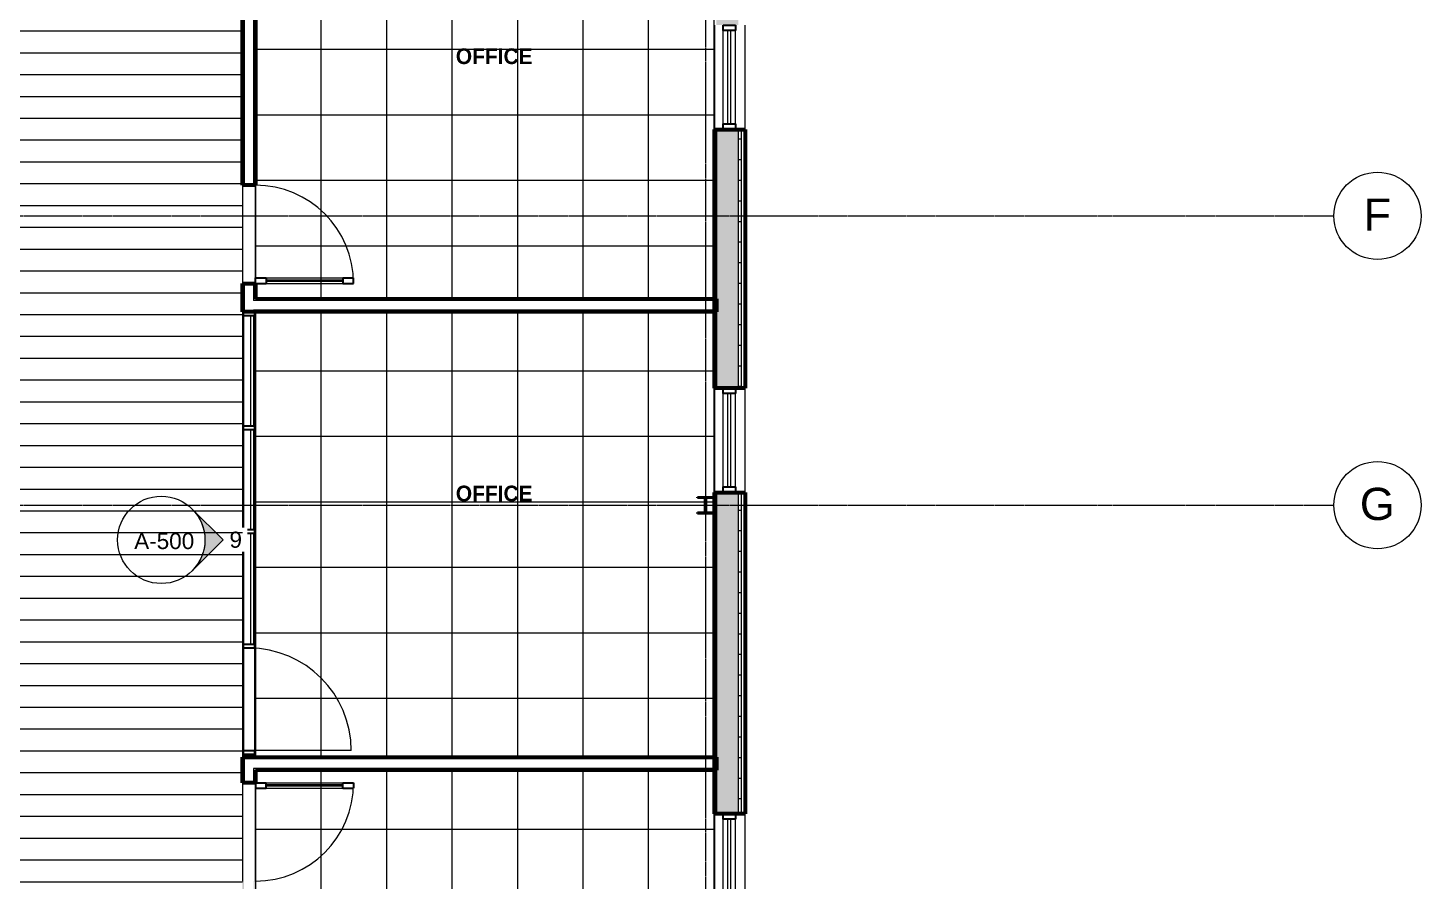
# Model space of a CAD drawing. Header units: inches. Extents: x 30 to 2293, y -1876 to -115.
# Drawn here: x 1782 to 2293, y -1148 to -836 of the extents above; entities that cross this region are included whole.
import ezdxf

# ---------------------------------------------------------------- set-up
doc = ezdxf.new("R2010")
doc.units = ezdxf.units.IN
doc.header["$MEASUREMENT"] = 0
doc.linetypes.add('Grid Line 1_2_', pattern=[0.875, 0.5, -0.125, 0.125, -0.125])
for name, color, linetype, lineweight in [('A-AREA-IDEN', 2, 'Continuous', 9), ('A-CLNG', 13, 'Continuous', 18), ('A-CLNG-PATT', 13, 'Continuous', 18), ('A-DOOR', 31, 'Continuous', 18), ('A-DOOR-GLAZ', 31, 'Continuous', 40), ('A-GLAZ-CURT', 52, 'Continuous', 9), ('A-GLAZ-CWMG', 51, 'Continuous', 9), ('A-ROOF-PATT', 132, 'Continuous', 18), ('A-WALL', 113, 'Continuous', 18), ('A-WALL-PATT', 111, 'Continuous', 60), ('G-ANNO-SYMB', 111, 'Continuous', 9), ('I-WALL', 2, 'Continuous', 18), ('L-SITE-WALL', 31, 'Continuous', 18), ('S-COLS', 52, 'Continuous', 9), ('S-GRID', 1, 'Continuous', 9), ('S-GRID-IDEN', 1, 'Continuous', 9)]:
    doc.layers.add(name, color=color, linetype=linetype, lineweight=lineweight)
doc.styles.add('Arial', font='arial.ttf', dxfattribs={"height": 5.901198})
doc.styles.add('Arial_1', font='arial.ttf', dxfattribs={"height": 11.802395})
doc.styles.add('Century Gothic_B', font='GOTHICB.TTF', dxfattribs={"height": 5.744479})
pattern_1 = [(0, (0, 0), (20.48, 5.12), [0.845, -14.515, 0.845, -14.515, -81.92]), (0, (0, 0), (20.48, 5.12), [-30.72, 0.845, -29.875, 0.845, -14.515, -35.84]), (0, (0, 0), (20.48, 5.12), [-76.8, 0.845, -9.395, 0.845, -24.755]), (120, (7.68, 2.56), (-14.67405, 15.1762), [0.845, -14.515, 0.845, -14.515, -81.92]), (120, (7.68, 2.56), (-14.67405, 15.1762), [-30.72, 0.845, -29.875, 0.845, -14.515, -35.84]), (120, (7.68, 2.56), (-14.67405, 15.1762), [-76.8, 0.845, -9.395, 0.845, -24.755]), (240, (10.24, 12.8), (-5.80595, -20.2962), [0.845, -14.515, 0.845, -14.515, -81.92]), (240, (10.24, 12.8), (-5.80595, -20.2962), [-30.72, 0.845, -29.875, 0.845, -14.515, -35.84]), (240, (10.24, 12.8), (-5.80595, -20.2962), [-76.8, 0.845, -9.395, 0.845, -24.755])]

# ---------------------------------------------------------------- blocks, each defined once
blk = doc.blocks.new('Rectangular Mullion - Exterior 2_ x 4_5_-607530-REFLECTED CEILING PLAN - OFFICE ANNEX')
at = {"layer": 'A-GLAZ-CWMG', "color": 50, "lineweight": 30}
for p, q in [((0, 1.5), (-2, 1.5)), ((-2, 1.5), (-2, -3)), ((0, -3), (0, 1.5)), ((-2, -3), (0, -3))]:
    blk.add_line(p, q, dxfattribs=at)
blk = doc.blocks.new('System Panel - Exterior Glazing-607532-REFLECTED CEILING PLAN - OFFICE ANNEX')
at = {"layer": 'A-GLAZ-CURT', "color": 10, "lineweight": 18}
for p, q in [((-17.09375, 0.25), (-17.09375, 1.25)), ((-17.09375, 1.25), (17.09375, 1.25)), ((17.09375, 0.25), (-17.09375, 0.25)), ((17.09375, 1.25), (17.09375, 0.25))]:
    blk.add_line(p, q, dxfattribs=at)
at = {"layer": 'A-GLAZ-CURT', "color": 130}
for p, q in [((-17.09375, 1.25), (-17.09375, 0.25)), ((17.09375, 1.25), (17.09375, 0.25))]:
    blk.add_line(p, q, dxfattribs=at)
at = {"layer": 'A-GLAZ-CURT', "color": 9}
for p, q in [((-17.09375, 1.25), (17.09375, 1.25)), ((17.09375, 0.25), (-17.09375, 0.25))]:
    blk.add_line(p, q, dxfattribs=at)
blk = doc.blocks.new('Rectangular Mullion - Exterior 2_ x 4_5_-435688-REFLECTED CEILING PLAN - OFFICE ANNEX')
at = {"layer": 'A-GLAZ-CWMG', "color": 7}
for p, q in [((1538.87, -1530.09), (1573.06, -1530.09)), ((1538.87, -1534.59), (1573.06, -1534.59))]:
    blk.add_line(p, q, dxfattribs=at)
blk = doc.blocks.new('Rectangular Mullion - Exterior 2_ x 4_5_-607528-REFLECTED CEILING PLAN - OFFICE ANNEX')
at = {"layer": 'A-GLAZ-CWMG', "color": 50, "lineweight": 30}
for p, q in [((1, 1.5), (-1, 1.5)), ((-1, 1.5), (-1, -3)), ((1, -3), (1, 1.5)), ((-1, -3), (1, -3))]:
    blk.add_line(p, q, dxfattribs=at)
blk = doc.blocks.new('Grid - Grid Head - Circle-50561-REFLECTED CEILING PLAN - OFFICE ANNEX')
at = {"layer": 'S-GRID-IDEN', "color": 7}
blk.add_circle((0, 0), 0.25, dxfattribs=at)
blk = doc.blocks.new('Open Source Metal Building_Exterior_rvt-1-REFLECTED CEILING PLAN - OFFICE ANNEX')
at = {"layer": 'A-ROOF-PATT', "lineweight": 9}
h = blk.add_hatch(dxfattribs=at)
h.set_pattern_fill('FP_33', style=0, pattern_type=2)
h.set_pattern_definition([(180, (-24239.079, 21231.977), (1e-15, 7.993), [])])
h.paths.add_polyline_path([(1949.7, -1624.02), (2105.44, -1624.02), (2105.44, -1405.9), (2045.94, -1405.9), (2045.94, -1405.96), (2042.31, -1405.96), (2042.31, -1409.46), (2045.94, -1409.46), (2045.94, -1418.21), (2045.81, -1418.21), (2045.81, -1537.46), (1709.69, -1537.46), (1709.69, -1538.96), (487.19, -1538.96), (487.19, -1537.46), (367.31, -1537.46), (367.31, -1522.46), (365.81, -1522.46), (365.81, -1125.33), (365.58, -1125.33), (365.58, -1019.33), (368.31, -1019.33), (368.31, -1015.83), (365.81, -1015.83), (365.81, -1004.85), (368.31, -1004.85), (368.31, -1001.35), (186.31, -1001.35), (186.31, -1624.02), (1689.25, -1624.02)], flags=0)
h.paths.add_polyline_path([(415.94, -1532.96), (487.19, -1532.96), (487.19, -1527.71), (710.2, -1527.71), (710.2, -1521.27), (710.04, -1520.89), (709.65, -1520.73), (708.31, -1520.73), (708.31, -1520.46), (712.31, -1520.46), (712.31, -1520.73), (710.97, -1520.73), (710.59, -1520.89), (710.43, -1521.27), (710.43, -1527.71), (1040.2, -1527.71), (1040.2, -1521.27), (1040.04, -1520.89), (1039.65, -1520.73), (1038.31, -1520.73), (1038.31, -1520.46), (1042.31, -1520.46), (1042.31, -1520.73), (1040.97, -1520.73), (1040.59, -1520.89), (1040.43, -1521.27), (1040.43, -1527.71), (1102.03, -1527.71), (1102.03, -1340.96), (1181.03, -1340.96), (1181.03, -1017.21), (1082.4, -1017.21), (1082.4, -1012.46), (1116.03, -1012.46), (1116.03, -975.09), (1101.28, -975.09), (1101.28, -945.09), (1116.03, -945.09), (1116.03, -933.09), (1101.28, -933.09), (1101.28, -922.59), (1090.78, -922.59), (1090.78, -907.84), (1069.4, -907.84), (1069.4, -922.59), (1044.06, -922.59), (1044.06, -1519.25), (1036.56, -1519.23), (1036.56, -922.59), (949.4, -922.59), (949.4, -907.84), (928.03, -907.84), (928.03, -922.59), (917.53, -922.59), (917.53, -933.09), (902.78, -933.09), (902.78, -945.09), (917.53, -945.09), (917.53, -975.09), (902.78, -975.09), (902.78, -1012.46), (934.4, -1012.46), (934.4, -1017.21), (898.03, -1017.21), (898.03, -962.77), (714.06, -962.77), (714.06, -1519.25), (706.56, -1519.23), (706.56, -962.77), (627.56, -962.77), (627.56, -1012.71), (481.44, -1012.71), (481.44, -1127.7), (384.06, -1127.7), (384.06, -1519.25), (377.06, -1519.25), (377.06, -1522.46), (371.81, -1522.46), (371.81, -1532.96), (414.94, -1532.96)], flags=0)
h.paths.add_polyline_path([(2036.25, -1532.96), (2041.31, -1532.96), (2041.31, -1418.21), (2034.06, -1418.21), (2034.06, -1519.25), (2026.56, -1519.23), (2026.56, -1347.59), (1949.31, -1347.59), (1949.31, -1376.59), (1803.12, -1376.59), (1803.12, -1532.96), (2035.25, -1532.96)], flags=0)
h.paths.add_polyline_path([(1744.75, -1532.96), (1798.62, -1532.96), (1798.62, -1456.21), (1709.69, -1456.21), (1709.69, -1532.96), (1711.69, -1532.96)], flags=0)
h.paths.add_polyline_path([(2030.2, -1530.46), (2028.31, -1530.46), (2028.31, -1530.19), (2029.65, -1530.19), (2030.04, -1530.03), (2030.2, -1529.65), (2030.2, -1521.27), (2030.04, -1520.89), (2029.65, -1520.73), (2028.31, -1520.73), (2028.31, -1520.46), (2032.31, -1520.46), (2032.31, -1520.73), (2030.97, -1520.73), (2030.59, -1520.89), (2030.43, -1521.27), (2030.43, -1529.65), (2030.59, -1530.03), (2030.97, -1530.19), (2032.31, -1530.19), (2032.31, -1530.46), (2030.43, -1530.46)], flags=0)
h.paths.add_polyline_path([(380.43, -1530.46), (378.31, -1530.46), (378.31, -1530.19), (379.65, -1530.19), (380.04, -1530.03), (380.2, -1529.65), (380.2, -1521.27), (380.04, -1520.89), (379.65, -1520.73), (378.31, -1520.73), (378.31, -1520.46), (382.31, -1520.46), (382.31, -1520.73), (380.97, -1520.73), (380.59, -1520.89), (380.43, -1521.27), (380.43, -1529.65), (380.59, -1530.03), (380.97, -1530.19), (382.31, -1530.19), (382.31, -1530.46), (380.97, -1530.46)], flags=0)
h.paths.add_polyline_path([(199.31, -1530.46), (195.31, -1530.46), (195.31, -1530.19), (196.65, -1530.19), (197.04, -1530.03), (197.2, -1529.65), (197.2, -1521.27), (197.04, -1520.89), (196.65, -1520.73), (195.31, -1520.73), (195.31, -1520.46), (199.31, -1520.46), (199.31, -1520.73), (197.97, -1520.73), (197.59, -1520.89), (197.43, -1521.27), (197.43, -1529.65), (197.59, -1530.03), (197.97, -1530.19), (199.31, -1530.19)], flags=0)
h.paths.add_polyline_path([(1589.78, -1527.71), (1700.2, -1527.71), (1700.2, -1521.27), (1700.04, -1520.89), (1699.65, -1520.73), (1698.31, -1520.73), (1698.31, -1520.46), (1702.31, -1520.46), (1702.31, -1520.73), (1700.97, -1520.73), (1700.59, -1520.89), (1700.43, -1521.27), (1700.43, -1527.71), (1704.94, -1527.71), (1704.94, -1451.71), (1798.62, -1451.71), (1798.62, -1371.84), (1860.56, -1371.84), (1860.56, -800.04), (1704.06, -800.04), (1704.06, -1173.52), (1799.69, -1173.52), (1799.69, -1175.65), (1796.85, -1175.65), (1796.85, -1175.52), (1796.92, -1175.52), (1796.92, -1175.59), (1799.62, -1175.59), (1799.62, -1175.45), (1796.06, -1175.45), (1796.06, -1175.65), (1704.06, -1175.65), (1704.06, -1519.25), (1696.56, -1519.23), (1696.56, -1175.65), (1644.06, -1175.65), (1644.06, -1175.45), (1640.5, -1175.45), (1640.5, -1175.59), (1643.21, -1175.59), (1643.21, -1175.52), (1643.27, -1175.52), (1643.27, -1175.65), (1640.44, -1175.65), (1640.44, -1173.52), (1696.56, -1173.52), (1696.56, -800.04), (1589.78, -800.04), (1589.78, -1458.3)], flags=0)
h.paths.add_polyline_path([(2030.43, -1519.92), (2030.13, -1519.92), (2030.13, -1519.28), (2030.49, -1519.28), (2030.49, -1519.92)], flags=0)
h.paths.add_polyline_path([(1700.49, -1519.92), (1700.13, -1519.92), (1700.13, -1519.28), (1700.49, -1519.28)], flags=0)
h.paths.add_polyline_path([(1040.43, -1519.92), (1040.13, -1519.92), (1040.13, -1519.28), (1040.49, -1519.28), (1040.49, -1519.92)], flags=0)
h.paths.add_polyline_path([(710.49, -1519.92), (710.13, -1519.92), (710.13, -1519.28), (710.49, -1519.28)], flags=0)
h.paths.add_polyline_path([(380.13, -1519.92), (380.13, -1519.28), (380.49, -1519.28), (380.49, -1519.92), (380.2, -1519.92)], flags=0)
h.paths.add_polyline_path([(197.61, -1519.9), (197.26, -1519.9), (197.26, -1519.26), (197.61, -1519.26)], flags=0)
h.paths.add_polyline_path([(199.31, -1519.24), (193.69, -1519.21), (193.69, -1015.96), (201.19, -1015.96), (201.19, -1519.24), (199.77, -1519.24)], flags=0)
h.paths.add_polyline_path([(1800.01, -1289.65), (1799.95, -1289.65), (1799.95, -1286.82), (1800.08, -1286.82), (1800.08, -1286.88), (1800.01, -1286.88), (1800.01, -1289.59), (1800.15, -1289.59), (1800.15, -1286.03), (1799.95, -1286.03), (1799.95, -1179.27), (1800.15, -1179.27), (1800.15, -1175.71), (1801.72, -1175.71), (1801.72, -1179.27), (1802.08, -1179.27), (1802.08, -1289.65), (1800.08, -1289.65)], flags=0)
h.paths.add_polyline_path([(1802.02, -1289.59), (1802.02, -1286.09), (1801.79, -1286.09), (1801.79, -1286.28), (1801.72, -1286.28), (1801.72, -1289.59)], flags=0)
h.paths.add_polyline_path([(1796.31, -1173.88), (1799.62, -1173.88), (1799.62, -1173.59), (1796.13, -1173.59), (1796.13, -1173.81), (1796.31, -1173.81)], flags=0)
h.paths.add_polyline_path([(1642.21, -1173.88), (1643.81, -1173.88), (1643.81, -1173.81), (1644, -1173.81), (1644, -1173.59), (1640.5, -1173.59), (1640.5, -1173.88), (1640.79, -1173.88)], flags=0)
h.paths.add_polyline_path([(476.94, -1122.95), (476.94, -1012.71), (384.06, -1012.71), (384.06, -1122.95), (386.97, -1122.95)], flags=0)
h.paths.add_polyline_path([(376.31, -1122.95), (376.56, -1122.95), (376.56, -1019.33), (370.08, -1019.33), (370.08, -1122.95)], flags=0)
h.paths.add_polyline_path([(196.65, -1015.46), (195.31, -1015.46), (195.31, -1015.19), (196.65, -1015.19), (197.04, -1015.03), (197.2, -1014.65), (197.2, -1006.27), (197.04, -1005.89), (196.65, -1005.73), (195.31, -1005.73), (195.31, -1005.46), (199.31, -1005.46), (199.31, -1005.73), (197.97, -1005.73), (197.59, -1005.89), (197.43, -1006.27), (197.43, -1014.65), (197.59, -1015.03), (197.97, -1015.19), (199.31, -1015.19), (199.31, -1015.46), (197.2, -1015.46)], flags=0)
h.paths.add_polyline_path([(500.08, -1007.96), (622.81, -1007.96), (622.81, -698.96), (384.06, -698.96), (384.06, -1007.96), (481.44, -1007.96)], flags=0)
h.paths.add_polyline_path([(898.03, -958.02), (898.03, -698.96), (714.06, -698.96), (714.06, -958.02), (777.65, -958.02)], flags=0)
h.paths.add_polyline_path([(627.56, -958.02), (706.56, -958.02), (706.56, -698.96), (627.56, -698.96), (627.56, -953.85)], flags=0)
h.paths.add_polyline_path([(1100.88, -931.59), (1100.5, -931.59), (1100.5, -931.26), (1100.88, -931.26)], flags=0)
h.paths.add_polyline_path([(926.53, -923.37), (926.2, -923.37), (926.2, -922.98), (926.53, -922.98)], flags=0)
at = {"layer": 'A-WALL-PATT', "lineweight": 9}
h = blk.add_hatch(dxfattribs=at)
h.set_pattern_fill('FP_31', color=8, style=0, pattern_type=2)
h.set_pattern_definition([(161.57, (0.32, 0.32), (-2.56049618, -0.0005374), [0, -18.214, 2.022, 0]), (18.43, (-0.32, 0.32), (-2.56049618, 0.0005374), [0, -18.214, 2.022, 0]), (108.43, (0.32, 0.32), (1.2792209, -6.40087673), [6.07, -14.166]), (71.57, (-0.32, 0.32), (1.2792209, 6.40087673), [6.07, -14.166])])
h.paths.add_polyline_path([(2034.31, -1123.5), (2042.31, -1123.5), (2042.31, -1005.79), (2034.31, -1005.79), (2034.31, -1079.38)], flags=0)
h.paths.add_polyline_path([(2042.31, -967.6), (2042.31, -872.76), (2034.31, -872.76), (2034.31, -967.6)], flags=0)
h.paths.add_polyline_path([(2042.31, -834.57), (2042.31, -696.46), (2034.31, -696.46), (2034.31, -834.57)], flags=0)
h = blk.add_hatch(dxfattribs=at)
h.set_pattern_fill('FP_32', style=0, pattern_type=2)
h.set_pattern_definition([(0, (0, 0), (0, 7.554), []), (90, (0, 0), (-7.554, 5e-16), [])])
h.paths.add_polyline_path([(2042.31, -1123.5), (2043.31, -1123.5), (2043.31, -1005.79), (2042.31, -1005.79), (2042.31, -1079.38)], flags=0)
h.paths.add_polyline_path([(2042.31, -967.6), (2043.31, -967.6), (2043.31, -872.76), (2042.31, -872.76), (2042.31, -879.36)], flags=0)
h.paths.add_polyline_path([(2043.31, -834.57), (2043.31, -697.46), (2042.31, -697.46), (2042.31, -834.57)], flags=0)
at = {"layer": 'S-COLS'}
h = blk.add_hatch(dxfattribs=at)
h.set_pattern_fill('FP_34', color=256, style=0, pattern_type=2)
h.set_pattern_definition([(45, (0, 0), (-6.335677, 6.335677), []), (45, (0, 9.6), (-6.335677, 6.335677), [])])
h.paths.add_polyline_path([(2027.32, -1013.46), (2033.31, -1013.46), (2033.31, -1013.2), (2030.92, -1013.2), (2030.57, -1013.05), (2030.43, -1012.71), (2030.43, -1008.22), (2030.57, -1007.87), (2030.92, -1007.73), (2033.31, -1007.73), (2033.31, -1007.47), (2027.32, -1007.47), (2027.32, -1007.73), (2029.71, -1007.73), (2030.05, -1007.87), (2030.2, -1008.22), (2030.2, -1012.71), (2030.05, -1013.05), (2029.71, -1013.2), (2027.32, -1013.2)], flags=0)
at = {"layer": 'A-WALL', "color": 10}
for p, q in [((2034.31, -872.76), (2034.31, -967.6)), ((2042.31, -872.76), (2042.31, -967.6)), ((2043.31, -872.76), (2043.31, -967.6)), ((2034.31, -1005.79), (2034.31, -1123.5)), ((2042.31, -1005.79), (2042.31, -1123.5)), ((2043.31, -1005.79), (2043.31, -1123.5))]:
    blk.add_line(p, q, dxfattribs=at)
at = {"layer": 'L-SITE-WALL', "color": 10}
for p, q in [((2033.56, -834.57), (2033.56, -872.76)), ((2044.81, -872.76), (2044.81, -834.57)), ((2033.56, -967.6), (2033.56, -1005.79)), ((2044.81, -1005.79), (2044.81, -967.6)), ((2033.56, -1123.5), (2033.56, -1161.69)), ((2044.81, -1161.69), (2044.81, -1123.5))]:
    blk.add_line(p, q, dxfattribs=at)
at = {"layer": 'L-SITE-WALL', "color": 250, "lineweight": 60}
for p, q in [((2033.56, -967.6), (2033.56, -872.76)), ((2033.56, -872.76), (2044.81, -872.76)), ((2044.81, -872.76), (2044.81, -967.6)), ((2044.81, -967.6), (2033.56, -967.6)), ((2033.56, -1123.5), (2033.56, -1005.79)), ((2033.56, -1005.79), (2044.81, -1005.79)), ((2044.81, -1005.79), (2044.81, -1123.5)), ((2044.81, -1123.5), (2033.56, -1123.5))]:
    blk.add_line(p, q, dxfattribs=at)
at = {"layer": 'S-COLS', "color": 90, "lineweight": 40}
for p, q in [((2027.32, -1007.73), (2027.32, -1007.47)), ((2027.32, -1007.47), (2033.31, -1007.47)), ((2029.71, -1007.73), (2027.32, -1007.73)), ((2030.2, -1012.71), (2030.2, -1008.22)), ((2030.43, -1008.22), (2030.43, -1012.71)), ((2033.31, -1007.73), (2030.92, -1007.73)), ((2033.31, -1007.47), (2033.31, -1007.73)), ((2027.32, -1013.2), (2029.71, -1013.2)), ((2027.32, -1013.46), (2027.32, -1013.2)), ((2033.31, -1013.46), (2027.32, -1013.46)), ((2030.92, -1013.2), (2033.31, -1013.2)), ((2033.31, -1013.2), (2033.31, -1013.46))]:
    blk.add_line(p, q, dxfattribs=at)
for centre, start, end in [((2029.71, -1008.22), 0, 90), ((2030.92, -1008.22), 90, 180), ((2029.71, -1012.71), 270, 0), ((2030.92, -1012.71), 180, 270)]:
    blk.add_arc(centre, 0.49, start, end, dxfattribs=at)
at = {"layer": 'S-GRID', "linetype": 'Grid Line 1_2_'}
for p, q in [((2030.31, -114.83), (2030.31, -1843.89)), ((62.02, -904.46), (2260.57, -904.46)), ((62.02, -1010.46), (2260.57, -1010.46))]:
    blk.add_line(p, q, dxfattribs=at)
at = {"lineweight": 9, "extrusion": (0, 0, -1), "rotation": 90.0000000000013}
for name, p in [('Rectangular Mullion - Exterior 2_ x 4_5_-607530-REFLECTED CEILING PLAN - OFFICE ANNEX', (-2039.75, -834.57)), ('Rectangular Mullion - Exterior 2_ x 4_5_-607528-REFLECTED CEILING PLAN - OFFICE ANNEX', (-2039.75, -871.76)), ('Rectangular Mullion - Exterior 2_ x 4_5_-607530-REFLECTED CEILING PLAN - OFFICE ANNEX', (-2039.75, -967.6)), ('Rectangular Mullion - Exterior 2_ x 4_5_-607528-REFLECTED CEILING PLAN - OFFICE ANNEX', (-2039.75, -1004.79)), ('Rectangular Mullion - Exterior 2_ x 4_5_-607530-REFLECTED CEILING PLAN - OFFICE ANNEX', (-2039.75, -1123.5))]:
    blk.add_blockref(name, p, dxfattribs=at)
at = {"lineweight": 9}
for name, p, rotation in [('Rectangular Mullion - Exterior 2_ x 4_5_-435688-REFLECTED CEILING PLAN - OFFICE ANNEX', (506.66, -2409.64), 89.99999999999892), ('System Panel - Exterior Glazing-607532-REFLECTED CEILING PLAN - OFFICE ANNEX', (2039.75, -853.67), 89.99999999999874), ('Rectangular Mullion - Exterior 2_ x 4_5_-435688-REFLECTED CEILING PLAN - OFFICE ANNEX', (506.66, -2542.66), 89.99999999999892), ('System Panel - Exterior Glazing-607532-REFLECTED CEILING PLAN - OFFICE ANNEX', (2039.75, -986.69), 89.99999999999874), ('Rectangular Mullion - Exterior 2_ x 4_5_-435688-REFLECTED CEILING PLAN - OFFICE ANNEX', (506.66, -2698.56), 89.99999999999892), ('System Panel - Exterior Glazing-607532-REFLECTED CEILING PLAN - OFFICE ANNEX', (2039.75, -1142.59), 89.99999999999874)]:
    blk.add_blockref(name, p, dxfattribs=dict(at, rotation=rotation))
at = {"layer": 'S-GRID-IDEN', "char_height": 11.8, "attachment_point": 2, "line_spacing_factor": 0.938532, "style": 'Arial_1', "bg_fill": 3, "box_fill_scale": 1.25, "bg_fill_color": 0, "bg_fill_transparency": 0}
for s, insert, width in [('F', (2276.51, -898.1), 11.952), ('G', (2276.51, -1004.1), 15.264)]:
    blk.add_mtext(s, dxfattribs=dict(at, insert=insert, width=width))
at = {"color": 170, "lineweight": 5, "xscale": 63.99999999999997, "yscale": 63.99999999999997, "zscale": 63.99999999999997, "rotation": 269.9999999999994}
for p in [(2276.57, -904.46), (2276.57, -1010.46)]:
    blk.add_blockref('Grid - Grid Head - Circle-50561-REFLECTED CEILING PLAN - OFFICE ANNEX', p, dxfattribs=at)
blk = doc.blocks.new('Single-Glass 1 - 36_ x 84_-564716-REFLECTED CEILING PLAN - OFFICE ANNEX')
at = {"layer": 'A-DOOR', "lineweight": 30}
for p, q in [((16, -2.375), (16, -6.375)), ((18, -2.375), (16, -2.375)), ((18, -2.375), (18, -6.375)), ((16, -6.375), (18, -6.375)), ((16, -34.375), (16, -38.375)), ((16, -34.375), (18, -34.375)), ((18, -34.375), (18, -38.375)), ((18, -38.375), (16, -38.375))]:
    blk.add_line(p, q, dxfattribs=at)
at = {"layer": 'A-DOOR', "lineweight": 9}
for p, q in [((16, -6.375), (16, -34.375)), ((18, -6.375), (18, -34.375))]:
    blk.add_line(p, q, dxfattribs=at)
blk.add_arc((18, -2.375), 36, 180, 270, dxfattribs=at)
at = {"layer": 'A-DOOR-GLAZ'}
blk.add_line((17, -34.375), (17, -6.375), dxfattribs=at)
blk = doc.blocks.new('System Panel - Glazed-700954-REFLECTED CEILING PLAN - OFFICE ANNEX')
at = {"layer": 'A-GLAZ-CURT', "lineweight": 18}
for p, q in [((-20.125, 0.75), (-20.125, 1.75)), ((-20.125, 1.75), (20.125, 1.75)), ((20.125, 0.75), (-20.125, 0.75)), ((20.125, 1.75), (20.125, 0.75))]:
    blk.add_line(p, q, dxfattribs=at)
blk = doc.blocks.new('Rectangular Mullion - 2_5_ x 5_ rectangular-612077-REFLECTED CEILING PLAN - OFFICE ANNEX')
at = {"layer": 'A-GLAZ-CWMG', "lineweight": 30}
for p, q in [((-1.5, 2), (0, 2)), ((-1.5, -2), (-1.5, 2)), ((0, 2), (0, -2)), ((0, -2), (-1.5, -2))]:
    blk.add_line(p, q, dxfattribs=at)
blk = doc.blocks.new('System Panel - Glazed-700955-REFLECTED CEILING PLAN - OFFICE ANNEX')
at = {"layer": 'A-GLAZ-CURT', "lineweight": 18}
for p, q in [((-18.25, 0.75), (-18.25, 1.75)), ((-18.25, 1.75), (18.25, 1.75)), ((18.25, 0.75), (-18.25, 0.75)), ((18.25, 1.75), (18.25, 0.75))]:
    blk.add_line(p, q, dxfattribs=at)
blk = doc.blocks.new('System Panel - Glazed-700956-REFLECTED CEILING PLAN - OFFICE ANNEX')
at = {"layer": 'A-GLAZ-CURT', "lineweight": 18}
for p, q in [((-20.25, 0.75), (-20.25, 1.75)), ((-20.25, 1.75), (20.25, 1.75)), ((20.25, 0.75), (-20.25, 0.75)), ((20.25, 1.75), (20.25, 0.75))]:
    blk.add_line(p, q, dxfattribs=at)
blk = doc.blocks.new('System Panel - Glazed-700957-REFLECTED CEILING PLAN - OFFICE ANNEX')
at = {"layer": 'A-GLAZ-CURT', "lineweight": 18}
for p, q in [((-0.5, 0.75), (-0.5, 1.75)), ((-0.5, 1.75), (0.5, 1.75)), ((0.5, 0.75), (-0.5, 0.75)), ((0.5, 1.75), (0.5, 0.75))]:
    blk.add_line(p, q, dxfattribs=at)
blk = doc.blocks.new('Rectangular Mullion - 2_5_ x 5_ rectangular-700948-REFLECTED CEILING PLAN - OFFICE ANNEX')
at = {"layer": 'A-GLAZ-CWMG'}
for p, q in [((1860.94, -941.09), (1860.94, -981.34)), ((1864.94, -941.09), (1864.94, -981.34))]:
    blk.add_line(p, q, dxfattribs=at)
blk = doc.blocks.new('Rectangular Mullion - 2_5_ x 5_ rectangular-700949-REFLECTED CEILING PLAN - OFFICE ANNEX')
at = {"layer": 'A-GLAZ-CWMG'}
for p, q in [((1860.94, -982.84), (1860.94, -1019.34)), ((1864.94, -982.84), (1864.94, -1019.34))]:
    blk.add_line(p, q, dxfattribs=at)
blk = doc.blocks.new('Rectangular Mullion - 2_5_ x 5_ rectangular-700950-REFLECTED CEILING PLAN - OFFICE ANNEX')
at = {"layer": 'A-GLAZ-CWMG'}
for p, q in [((1860.94, -1062.84), (1860.94, -1100.34)), ((1864.94, -1062.84), (1864.94, -1100.34))]:
    blk.add_line(p, q, dxfattribs=at)
blk = doc.blocks.new('Rectangular Mullion - 2_5_ x 5_ rectangular-612075-REFLECTED CEILING PLAN - OFFICE ANNEX')
at = {"layer": 'A-GLAZ-CWMG', "lineweight": 30}
for p, q in [((0.75, 2), (-0.75, 2)), ((-0.75, 2), (-0.75, -2)), ((0.75, -2), (0.75, 2)), ((-0.75, -2), (0.75, -2))]:
    blk.add_line(p, q, dxfattribs=at)
blk = doc.blocks.new('Door_Single_Storefront - one-700958-REFLECTED CEILING PLAN - OFFICE ANNEX')
at = {"layer": 'A-DOOR'}
blk.add_line((-18.75, -37.5), (-18.75, 0), dxfattribs=at)
blk.add_arc((-18.75, 0), 37.5, 270, 0, dxfattribs=at)
blk = doc.blocks.new('Rectangular Mullion - 2_5_ x 5_ rectangular-700953-REFLECTED CEILING PLAN - OFFICE ANNEX')
at = {"layer": 'A-GLAZ-CWMG'}
for p, q in [((1860.94, -1020.84), (1860.94, -1061.34)), ((1864.94, -1020.84), (1864.94, -1061.34))]:
    blk.add_line(p, q, dxfattribs=at)
blk = doc.blocks.new('Rectangular Mullion - 2_5_ x 5_ rectangular-614138-REFLECTED CEILING PLAN - OFFICE ANNEX')
at = {"layer": 'A-GLAZ-CWMG', "lineweight": 30}
for p, q in [((0.75, 2), (-0.75, 2)), ((-0.75, 2), (-0.75, -2)), ((0.75, -2), (0.75, 2)), ((-0.75, -2), (0.75, -2))]:
    blk.add_line(p, q, dxfattribs=at)
blk = doc.blocks.new('Single-Glass 1 - 36_ x 84_-564710-REFLECTED CEILING PLAN - OFFICE ANNEX')
at = {"layer": 'A-DOOR', "lineweight": 30}
for p, q in [((16, 34.375), (16, 38.375)), ((18, 38.375), (16, 38.375)), ((18, 34.375), (18, 38.375)), ((16, 34.375), (18, 34.375)), ((16, 6.375), (18, 6.375)), ((16, 2.375), (16, 6.375)), ((18, 2.375), (18, 6.375)), ((18, 2.375), (16, 2.375))]:
    blk.add_line(p, q, dxfattribs=at)
at = {"layer": 'A-DOOR', "lineweight": 9}
for p, q in [((16, 6.375), (16, 34.375)), ((18, 6.375), (18, 34.375))]:
    blk.add_line(p, q, dxfattribs=at)
blk.add_arc((18, 2.375), 36, 90, 180, dxfattribs=at)
at = {"layer": 'A-DOOR-GLAZ'}
blk.add_line((17, 34.375), (17, 6.375), dxfattribs=at)
blk = doc.blocks.new('Elevation - Filled Arrow-152140-REFLECTED CEILING PLAN - OFFICE ANNEX')
at = {"layer": 'G-ANNO-SYMB'}
blk.add_circle((0, 0), 0.25, dxfattribs=at)
blk = doc.blocks.new('Elevation - Filled Arrow-151867-REFLECTED CEILING PLAN - OFFICE ANNEX')
at = {"layer": 'G-ANNO-SYMB'}
h = blk.add_hatch(color=256, dxfattribs=at)
edge = h.paths.add_edge_path(flags=0)
edge.add_line((0, 0.3536), (0.1768, 0.1768))
edge.add_arc((0, 0), 0.25, 45, 135)
edge.add_line((-0.1768, 0.1768), (0, 0.3536))
for p, q in [((0, 0.3536), (-0.1768, 0.1768)), ((0, 0.3536), (-0.1768, 0.1768)), ((0.1768, 0.1768), (0, 0.3536)), ((0.1768, 0.1768), (0, 0.3536))]:
    blk.add_line(p, q, dxfattribs=at)
blk.add_arc((0, 0), 0.25, 45, 135, dxfattribs=at)

msp = doc.modelspace()

# ---------------------------------------------------------------- hatches: boundary and pattern name
at = {"layer": 'A-CLNG-PATT'}
h = msp.add_hatch(dxfattribs=at)
h.set_pattern_fill('FP_3', color=256, style=0, pattern_type=2)
h.set_pattern_definition([(0, (1937.437, -867.438), (0, -24), []), (270, (1937.437, -867.438), (-24, -1e-15), [])])
h.paths.add_polyline_path([(2033.56, -934.84), (2033.56, -800.04), (1865.31, -800.04), (1865.31, -934.84), (1949.7, -934.84)], flags=0)
h = msp.add_hatch(dxfattribs=at)
h.set_pattern_fill('FP_24', color=256, style=0, pattern_type=2)
h.set_pattern_definition([(0, (1913.437, -1033.21), (0, -24), []), (270, (1913.437, -1033.21), (-24, -1e-15), [])])
h.paths.add_polyline_path([(2014.82, -1102.84), (2033.56, -1102.84), (2033.56, -939.59), (1865.31, -939.59), (1865.31, -1102.84), (1949.7, -1102.84)], flags=0)
h.paths.add_polyline_path([(2027.32, -1013.46), (2027.32, -1013.2), (2029.71, -1013.2), (2030.05, -1013.05), (2030.2, -1012.71), (2030.2, -1008.22), (2030.05, -1007.87), (2029.71, -1007.73), (2027.32, -1007.73), (2027.32, -1007.47), (2033.31, -1007.47), (2033.31, -1007.73), (2030.92, -1007.73), (2030.57, -1007.87), (2030.43, -1008.22), (2030.43, -1012.71), (2030.57, -1013.05), (2030.92, -1013.2), (2033.31, -1013.2), (2033.31, -1013.46), (2029.71, -1013.46)], flags=0)
h = msp.add_hatch(dxfattribs=at)
h.set_pattern_fill('FP_2', color=256, style=0, pattern_type=2)
h.set_pattern_definition([(90, (1961.437, -1225.21), (24, -1e-15), []), (0, (1961.437, -1225.21), (0, -24), [])])
h.paths.add_polyline_path([(2033.56, -1342.84), (2033.56, -1107.59), (1865.31, -1107.59), (1865.31, -1342.84), (2031.09, -1342.84)], flags=0)
h.paths.add_polyline_path([(2027.32, -1281.46), (2027.32, -1281.2), (2029.71, -1281.2), (2030.05, -1281.05), (2030.2, -1280.71), (2030.2, -1276.22), (2030.05, -1275.87), (2029.71, -1275.73), (2027.32, -1275.73), (2027.32, -1275.47), (2033.31, -1275.47), (2033.31, -1275.73), (2030.92, -1275.73), (2030.57, -1275.87), (2030.43, -1276.22), (2030.43, -1280.71), (2030.57, -1281.05), (2030.92, -1281.2), (2033.31, -1281.2), (2033.31, -1281.46), (2029.71, -1281.46)], flags=0)
at = {"layer": 'A-WALL-PATT', "lineweight": 9}
h = msp.add_hatch(dxfattribs=at)
h.set_pattern_fill('FP_1', color=256, style=0, pattern_type=2)
h.set_pattern_definition(pattern_1)
h.paths.add_polyline_path([(1861.19, -1371.84), (1861.19, -1148.21), (1860.56, -1148.21), (1860.56, -1371.84)], flags=0)
h.paths.add_polyline_path([(1861.19, -1112.21), (1861.19, -1102.84), (1860.56, -1102.84), (1860.56, -1112.21)], flags=0)
h.paths.add_polyline_path([(1861.19, -939.59), (1861.19, -929.21), (1860.56, -929.21), (1860.56, -939.59)], flags=0)
h.paths.add_polyline_path([(1860.56, -893.21), (1861.19, -893.21), (1861.19, -800.04), (1860.56, -800.04), (1860.56, -879.36)], flags=0)
h = msp.add_hatch(dxfattribs=at)
h.set_pattern_fill('FP_1', color=256, style=0, pattern_type=2)
h.set_pattern_definition(pattern_1)
h.paths.add_polyline_path([(1865.31, -1372.46), (1865.31, -1346.96), (1864.69, -1346.96), (1864.69, -1372.46)], flags=0)
h.paths.add_polyline_path([(1864.69, -1343.46), (1865.31, -1343.46), (1865.31, -1148.21), (1864.69, -1148.21), (1864.69, -1279.39)], flags=0)
h.paths.add_polyline_path([(1865.31, -1112.21), (1865.31, -1106.96), (1864.69, -1106.96), (1864.69, -1112.21)], flags=0)
h.paths.add_polyline_path([(1865.31, -939.59), (1865.31, -938.96), (1864.69, -938.96), (1864.69, -939.59)], flags=0)
h.paths.add_polyline_path([(1865.31, -935.46), (1865.31, -929.21), (1864.69, -929.21), (1864.69, -935.46)], flags=0)
h.paths.add_polyline_path([(1864.69, -893.21), (1865.31, -893.21), (1865.31, -799.41), (1864.69, -799.41), (1864.69, -879.36)], flags=0)
h = msp.add_hatch(dxfattribs=at)
h.set_pattern_fill('FP_1', color=256, style=0, pattern_type=2)
h.set_pattern_definition(pattern_1)
h.paths.add_polyline_path([(2034.31, -935.46), (2034.31, -934.84), (1865.31, -934.84), (1865.31, -935.46), (1949.7, -935.46)], flags=0)
h = msp.add_hatch(dxfattribs=at)
h.set_pattern_fill('FP_1', color=256, style=0, pattern_type=2)
h.set_pattern_definition(pattern_1)
h.paths.add_polyline_path([(2034.31, -939.59), (2034.31, -938.96), (1865.31, -938.96), (1865.31, -939.59), (1949.7, -939.59)], flags=0)
h = msp.add_hatch(dxfattribs=at)
h.set_pattern_fill('FP_1', color=256, style=0, pattern_type=2)
h.set_pattern_definition(pattern_1)
h.paths.add_polyline_path([(2034.31, -1103.46), (2034.31, -1102.84), (1861.19, -1102.84), (1861.19, -1103.46), (2014.82, -1103.46)], flags=0)
h = msp.add_hatch(dxfattribs=at)
h.set_pattern_fill('FP_1', color=256, style=0, pattern_type=2)
h.set_pattern_definition(pattern_1)
h.paths.add_polyline_path([(2034.31, -1107.59), (2034.31, -1106.96), (1865.31, -1106.96), (1865.31, -1107.59), (2014.82, -1107.59)], flags=0)

# ---------------------------------------------------------------- linework, layer by layer
at = {"layer": 'A-CLNG'}
for p, q in [((2033.56, -834.57), (2033.56, -872.76)), ((2033.56, -967.6), (2033.56, -1005.79)), ((2033.56, -1123.5), (2033.56, -1161.69))]:
    msp.add_line(p, q, dxfattribs=at)
at = {"layer": 'A-WALL'}
for p, q in [((1861.19, -799.41), (1861.19, -893.21)), ((1864.69, -799.41), (1864.69, -893.21)), ((1861.19, -929.21), (1861.19, -939.59)), ((1864.69, -929.21), (1864.69, -935.46)), ((2034.31, -935.46), (1864.69, -935.46)), ((1864.69, -938.96), (1864.69, -939.59)), ((2034.31, -938.96), (1864.69, -938.96)), ((1861.19, -1103.46), (1861.19, -1112.21)), ((2034.31, -1103.46), (1861.19, -1103.46)), ((1864.69, -1106.96), (1864.69, -1112.21)), ((2034.31, -1106.96), (1864.69, -1106.96))]:
    msp.add_line(p, q, dxfattribs=at)
at = {"layer": 'I-WALL', "lineweight": 60}
for p, q in [((1860.56, -893.21), (1860.56, -800.04)), ((1865.31, -800.04), (1865.31, -893.21)), ((1865.31, -893.21), (1860.56, -893.21)), ((1860.56, -939.59), (1860.56, -929.21)), ((1860.56, -929.21), (1865.31, -929.21)), ((1865.31, -929.21), (1865.31, -934.84)), ((1865.31, -934.84), (2034.31, -934.84)), ((2034.31, -934.84), (2034.31, -939.59)), ((2034.31, -939.59), (1860.56, -939.59)), ((1860.56, -1112.21), (1860.56, -1102.84)), ((1860.56, -1102.84), (2034.31, -1102.84)), ((2034.31, -1102.84), (2034.31, -1107.59)), ((1865.31, -1107.59), (1865.31, -1112.21)), ((2034.31, -1107.59), (1865.31, -1107.59)), ((1865.31, -1112.21), (1860.56, -1112.21))]:
    msp.add_line(p, q, dxfattribs=at)
at = {"layer": 'I-WALL'}
for p, q in [((1860.56, -893.21), (1860.56, -929.21)), ((1865.31, -929.21), (1865.31, -893.21)), ((1860.56, -939.59), (1860.56, -1102.84)), ((1865.31, -1102.84), (1865.31, -939.59)), ((1860.56, -1112.21), (1860.56, -1148.21)), ((1865.31, -1148.21), (1865.31, -1112.21))]:
    msp.add_line(p, q, dxfattribs=at)

# ---------------------------------------------------------------- block references
at = {"layer": 'A-DOOR'}
for name, p, rotation in [('Single-Glass 1 - 36_ x 84_-564710-REFLECTED CEILING PLAN - OFFICE ANNEX', (1862.94, -911.21), 269.9999999999998), ('Door_Single_Storefront - one-700958-REFLECTED CEILING PLAN - OFFICE ANNEX', (1862.94, -1081.59), 89.9999999999999), ('Single-Glass 1 - 36_ x 84_-564716-REFLECTED CEILING PLAN - OFFICE ANNEX', (1862.94, -1130.21), 89.9999999999999)]:
    msp.add_blockref(name, p, dxfattribs=dict(at, rotation=rotation))
at = {"layer": 'A-GLAZ-CURT', "rotation": 269.9999999999999}
for name, p in [('System Panel - Glazed-700954-REFLECTED CEILING PLAN - OFFICE ANNEX', (1862.94, -961.21)), ('System Panel - Glazed-700955-REFLECTED CEILING PLAN - OFFICE ANNEX', (1862.94, -1001.09)), ('System Panel - Glazed-700956-REFLECTED CEILING PLAN - OFFICE ANNEX', (1862.94, -1041.09)), ('System Panel - Glazed-700957-REFLECTED CEILING PLAN - OFFICE ANNEX', (1862.94, -1102.34))]:
    msp.add_blockref(name, p, dxfattribs=at)
at = {"layer": 'A-GLAZ-CWMG', "rotation": 89.9999999999999}
msp.add_blockref('Rectangular Mullion - 2_5_ x 5_ rectangular-612077-REFLECTED CEILING PLAN - OFFICE ANNEX', (1862.94, -939.59), dxfattribs=at)
at = {"layer": 'A-GLAZ-CWMG'}
for name in ['Rectangular Mullion - 2_5_ x 5_ rectangular-700948-REFLECTED CEILING PLAN - OFFICE ANNEX', 'Rectangular Mullion - 2_5_ x 5_ rectangular-700949-REFLECTED CEILING PLAN - OFFICE ANNEX', 'Rectangular Mullion - 2_5_ x 5_ rectangular-700953-REFLECTED CEILING PLAN - OFFICE ANNEX', 'Rectangular Mullion - 2_5_ x 5_ rectangular-700950-REFLECTED CEILING PLAN - OFFICE ANNEX']:
    msp.add_blockref(name, (0, 0), dxfattribs=at)
at = {"layer": 'A-GLAZ-CWMG', "extrusion": (0, 0, -1), "rotation": 270.0000000000001}
for name, p in [('Rectangular Mullion - 2_5_ x 5_ rectangular-612075-REFLECTED CEILING PLAN - OFFICE ANNEX', (-1862.94, -982.09)), ('Rectangular Mullion - 2_5_ x 5_ rectangular-612075-REFLECTED CEILING PLAN - OFFICE ANNEX', (-1862.94, -1020.09)), ('Rectangular Mullion - 2_5_ x 5_ rectangular-612075-REFLECTED CEILING PLAN - OFFICE ANNEX', (-1862.94, -1062.09)), ('Rectangular Mullion - 2_5_ x 5_ rectangular-614138-REFLECTED CEILING PLAN - OFFICE ANNEX', (-1862.94, -1101.09))]:
    msp.add_blockref(name, p, dxfattribs=at)
at = {"layer": 'G-ANNO-SYMB', "xscale": 63.99999999999997, "yscale": 63.99999999999997, "zscale": 63.99999999999997}
msp.add_blockref('Elevation - Filled Arrow-152140-REFLECTED CEILING PLAN - OFFICE ANNEX', (1830.84, -1023.18), dxfattribs=at)

# ---------------------------------------------------------------- texts
at = {"layer": 'A-AREA-IDEN', "char_height": 5.744, "width": 32.4, "attachment_point": 2, "line_spacing_factor": 0.984796, "style": 'Century Gothic_B'}
for insert in [(1952.86, -843.09), (1952.86, -1003.3)]:
    msp.add_mtext('OFFICE', dxfattribs=dict(at, insert=insert))

# ---------------------------------------------------------------- next in the draw order: texts
at = {"layer": 'G-ANNO-SYMB', "insert": (1831.91, -1020.64), "char_height": 5.901, "width": 26.208, "attachment_point": 2, "line_spacing_factor": 0.938532, "style": 'Arial', "bg_fill": 3, "box_fill_scale": 1.25, "bg_fill_color": 0, "bg_fill_transparency": 0}
msp.add_mtext('A-500', dxfattribs=at)

# ---------------------------------------------------------------- next in the draw order: block references
at = {"layer": 'G-ANNO-SYMB', "extrusion": (0, 0, -1), "xscale": 63.99999999999997, "yscale": 63.99999999999997, "zscale": 63.99999999999997, "rotation": 90.00000000000067}
msp.add_blockref('Elevation - Filled Arrow-151867-REFLECTED CEILING PLAN - OFFICE ANNEX', (-1830.84, -1023.18), dxfattribs=at)

# ---------------------------------------------------------------- next in the draw order: texts
at = {"layer": 'G-ANNO-SYMB', "insert": (1858.12, -1020.16), "char_height": 5.9, "width": 5.472, "attachment_point": 2, "line_spacing_factor": 0.938532, "style": 'Arial', "bg_fill": 3, "box_fill_scale": 1.25, "bg_fill_color": 0, "bg_fill_transparency": 0}
msp.add_mtext('9', dxfattribs=at)

# ---------------------------------------------------------------- next in the draw order: block references
at = {"lineweight": 5}
msp.add_blockref('Open Source Metal Building_Exterior_rvt-1-REFLECTED CEILING PLAN - OFFICE ANNEX', (0, 0), dxfattribs=at)

doc.saveas('drawing.dxf')
